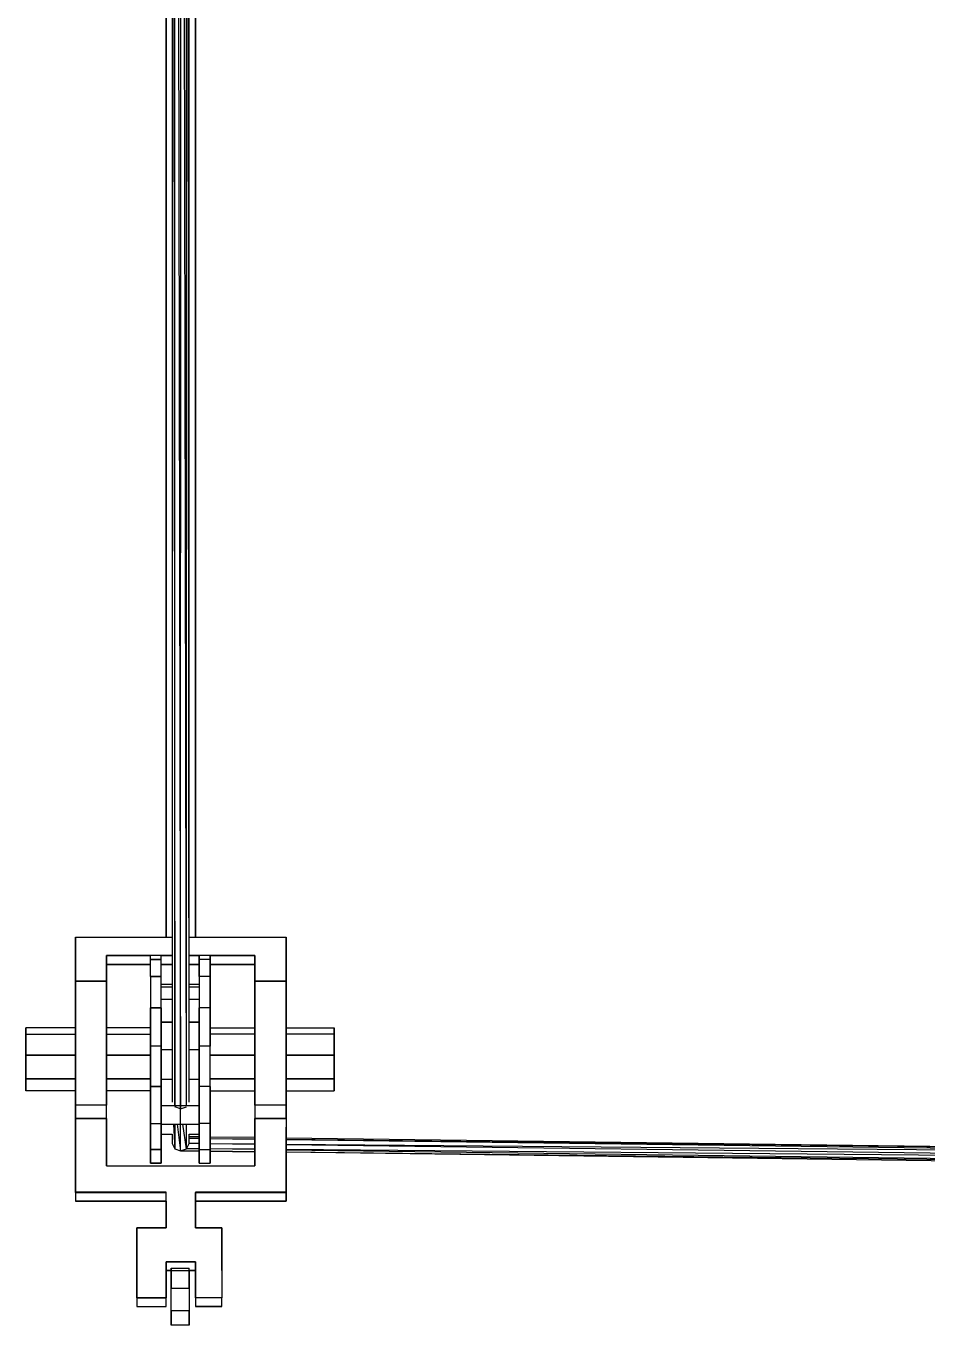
# Model space of a CAD drawing. Extents: x -32 to 51.8, y -51.6 to -5.5.
# Drawn here: x -0.911 to 0.298, y -27.932 to -26.19 of the extents above; entities that cross this region are included whole.
import ezdxf

# ---------------------------------------------------------------- set-up
doc = ezdxf.new("R2010")
doc.units = 0
doc.header["$MEASUREMENT"] = 0
doc.layers.get('0').update_dxf_attribs({"linetype": 'CONTINUOUS'})

msp = doc.modelspace()

# ---------------------------------------------------------------- linework, layer by layer
for p, q in [((-0.7231, -27.4123), (-0.7231, -24.4487)), ((-0.7231, -24.4487), (-0.7231, -27.4123)), ((-0.7147, -24.4487), (-0.7147, -27.6333)), ((-0.7139, -24.4487), (-0.7114, -27.638)), ((-0.7114, -27.638), (-0.7114, -24.4487)), ((-0.7096, -24.4487), (-0.7035, -27.6422)), ((-0.7035, -27.6422), (-0.7034, -24.4487)), ((-0.6955, -27.638), (-0.7016, -24.4487)), ((-0.6955, -27.638), (-0.6955, -24.4487)), ((-0.6922, -27.6333), (-0.6947, -24.4487)), ((-0.6922, -27.6333), (-0.6922, -24.4487)), ((-0.6836, -24.4487), (-0.6836, -27.4123)), ((-0.6836, -24.4487), (-0.6836, -27.4123)), ((-0.6836, -27.4123), (-0.6836, -24.4487)), ((-0.8448, -27.4369), (-0.8448, -27.4123)), ((-0.8448, -27.4123), (-0.8029, -27.4123)), ((-0.8448, -27.4127), (-0.8448, -27.4487)), ((-0.8448, -27.4487), (-0.8448, -27.4129)), ((-0.8448, -27.4129), (-0.8448, -27.4369)), ((-0.8029, -27.4123), (-0.7231, -27.4123)), ((-0.7231, -27.4123), (-0.7147, -27.4123)), ((-0.6922, -27.4123), (-0.6836, -27.4123)), ((-0.6836, -27.4123), (-0.6038, -27.4123)), ((-0.6038, -27.4123), (-0.562, -27.4123)), ((-0.562, -27.4123), (-0.562, -27.4369)), ((-0.562, -27.4487), (-0.562, -27.4127)), ((-0.8448, -27.4711), (-0.8448, -27.4369)), ((-0.8448, -27.4369), (-0.8448, -27.4891)), ((-0.8448, -27.4487), (-0.8448, -27.4711)), ((-0.8448, -27.5009), (-0.8448, -27.4487)), ((-0.8029, -27.4369), (-0.8029, -27.4711)), ((-0.744, -27.4369), (-0.8029, -27.4369)), ((-0.8029, -27.4711), (-0.8029, -27.4369)), ((-0.8029, -27.4369), (-0.744, -27.4369)), ((-0.8029, -27.4487), (-0.744, -27.4487)), ((-0.744, -27.4487), (-0.8029, -27.4487)), ((-0.7296, -27.4368), (-0.744, -27.4368)), ((-0.744, -27.442), (-0.744, -27.4368)), ((-0.7296, -27.442), (-0.744, -27.442)), ((-0.744, -27.465), (-0.744, -27.442)), ((-0.744, -27.442), (-0.7296, -27.442)), ((-0.7296, -27.442), (-0.7296, -27.4368)), ((-0.7231, -27.4369), (-0.7296, -27.4369)), ((-0.7296, -27.4369), (-0.7231, -27.4369)), ((-0.7296, -27.442), (-0.7296, -27.442)), ((-0.7296, -27.465), (-0.7296, -27.442)), ((-0.7296, -27.4487), (-0.7231, -27.4487)), ((-0.7231, -27.4487), (-0.7296, -27.4487)), ((-0.7147, -27.4369), (-0.7231, -27.4369)), ((-0.7231, -27.4369), (-0.7147, -27.4369)), ((-0.7231, -27.4487), (-0.7147, -27.4487)), ((-0.7147, -27.4487), (-0.7231, -27.4487)), ((-0.6836, -27.4369), (-0.6922, -27.4369)), ((-0.6922, -27.4369), (-0.6836, -27.4369)), ((-0.6922, -27.4487), (-0.6836, -27.4487)), ((-0.6836, -27.4487), (-0.6922, -27.4487)), ((-0.6785, -27.4369), (-0.6836, -27.4369)), ((-0.6836, -27.4369), (-0.6785, -27.4369)), ((-0.6836, -27.4487), (-0.6785, -27.4487)), ((-0.6785, -27.4487), (-0.6836, -27.4487)), ((-0.664, -27.4368), (-0.6785, -27.4368)), ((-0.6785, -27.442), (-0.6785, -27.4368)), ((-0.6785, -27.4368), (-0.6785, -27.442)), ((-0.664, -27.442), (-0.6785, -27.442)), ((-0.6785, -27.465), (-0.6785, -27.442)), ((-0.6785, -27.442), (-0.6785, -27.465)), ((-0.664, -27.4368), (-0.664, -27.442)), ((-0.664, -27.442), (-0.664, -27.4368)), ((-0.6038, -27.4369), (-0.664, -27.4369)), ((-0.664, -27.4369), (-0.6038, -27.4369)), ((-0.664, -27.442), (-0.664, -27.465)), ((-0.664, -27.465), (-0.664, -27.442)), ((-0.664, -27.4487), (-0.6038, -27.4487)), ((-0.6038, -27.4487), (-0.664, -27.4487)), ((-0.6038, -27.4711), (-0.6038, -27.4369)), ((-0.6038, -27.4487), (-0.6038, -27.4369)), ((-0.6038, -27.4369), (-0.6038, -27.4891)), ((-0.6038, -27.5009), (-0.6038, -27.4487)), ((-0.562, -27.4369), (-0.562, -27.4711)), ((-0.562, -27.4711), (-0.562, -27.4369)), ((-0.744, -27.465), (-0.744, -27.5071)), ((-0.7296, -27.465), (-0.744, -27.465)), ((-0.744, -27.465), (-0.7296, -27.465)), ((-0.7296, -27.5071), (-0.7296, -27.465)), ((-0.664, -27.465), (-0.6785, -27.465)), ((-0.6785, -27.465), (-0.6785, -27.5071)), ((-0.664, -27.465), (-0.664, -27.5071)), ((-0.664, -27.5071), (-0.664, -27.465)), ((-0.8029, -27.4711), (-0.8448, -27.4711)), ((-0.8448, -27.4711), (-0.8448, -27.4711)), ((-0.8448, -27.4891), (-0.8448, -27.4711)), ((-0.8448, -27.4711), (-0.8448, -27.5155)), ((-0.8448, -27.5155), (-0.8448, -27.4711)), ((-0.8448, -27.4711), (-0.8029, -27.4711)), ((-0.8029, -27.4891), (-0.8029, -27.4711)), ((-0.8029, -27.4711), (-0.8029, -27.5155)), ((-0.8029, -27.5155), (-0.8029, -27.4711)), ((-0.7147, -27.4756), (-0.7296, -27.4756)), ((-0.7147, -27.4793), (-0.7296, -27.4793)), ((-0.6785, -27.4756), (-0.6922, -27.4756)), ((-0.6785, -27.4793), (-0.6922, -27.4793)), ((-0.6038, -27.4891), (-0.6038, -27.4711)), ((-0.6038, -27.4711), (-0.6038, -27.5155)), ((-0.6038, -27.5155), (-0.6038, -27.4711)), ((-0.6038, -27.4711), (-0.562, -27.4711)), ((-0.562, -27.4711), (-0.6038, -27.4711)), ((-0.562, -27.4711), (-0.562, -27.5155)), ((-0.562, -27.5155), (-0.562, -27.4711)), ((-0.8448, -27.5009), (-0.8448, -27.5155)), ((-0.8448, -27.5177), (-0.8448, -27.5009)), ((-0.8029, -27.5009), (-0.8029, -27.4891)), ((-0.8029, -27.4891), (-0.8029, -27.4891)), ((-0.8029, -27.5009), (-0.8029, -27.5009)), ((-0.8029, -27.5155), (-0.8029, -27.5009)), ((-0.744, -27.4902), (-0.744, -27.5337)), ((-0.7147, -27.4959), (-0.7296, -27.4959)), ((-0.6785, -27.4959), (-0.6922, -27.4959)), ((-0.6038, -27.5177), (-0.6038, -27.5009)), ((-0.6038, -27.5009), (-0.6038, -27.5155)), ((-0.8448, -27.5155), (-0.8448, -27.6375)), ((-0.8448, -27.6375), (-0.8448, -27.5155)), ((-0.8448, -27.5337), (-0.8448, -27.5177)), ((-0.8448, -27.5177), (-0.8448, -27.5337)), ((-0.8029, -27.5155), (-0.8029, -27.6375)), ((-0.8029, -27.6375), (-0.8029, -27.5155)), ((-0.8029, -27.5337), (-0.8029, -27.5177)), ((-0.744, -27.5071), (-0.744, -27.5583)), ((-0.7296, -27.5071), (-0.744, -27.5071)), ((-0.744, -27.5583), (-0.744, -27.5071)), ((-0.744, -27.5071), (-0.7296, -27.5071)), ((-0.7296, -27.5583), (-0.7296, -27.5071)), ((-0.7296, -27.5071), (-0.7296, -27.5263)), ((-0.7296, -27.5071), (-0.7296, -27.5583)), ((-0.6785, -27.5071), (-0.6785, -27.5583)), ((-0.664, -27.5071), (-0.6785, -27.5071)), ((-0.6785, -27.5583), (-0.6785, -27.5071)), ((-0.664, -27.5337), (-0.664, -27.5071)), ((-0.664, -27.5071), (-0.664, -27.5583)), ((-0.664, -27.5583), (-0.664, -27.5071)), ((-0.6038, -27.5155), (-0.6038, -27.6375)), ((-0.6038, -27.6375), (-0.6038, -27.5155)), ((-0.6038, -27.5337), (-0.6038, -27.5177)), ((-0.562, -27.5155), (-0.562, -27.6375)), ((-0.562, -27.6375), (-0.562, -27.5155)), ((-0.9111, -27.5499), (-0.9111, -27.5337)), ((-0.9111, -27.5337), (-0.9111, -27.5423)), ((-0.9111, -27.5423), (-0.9111, -27.5337)), ((-0.8448, -27.5337), (-0.9111, -27.5337)), ((-0.744, -27.5337), (-0.8029, -27.5337)), ((-0.7296, -27.5263), (-0.7296, -27.5632)), ((-0.7147, -27.5263), (-0.7296, -27.5263)), ((-0.7296, -27.5263), (-0.7296, -27.5263)), ((-0.7296, -27.5263), (-0.7147, -27.5263)), ((-0.6785, -27.5263), (-0.6922, -27.5263)), ((-0.6922, -27.5263), (-0.6785, -27.5263)), ((-0.664, -27.5337), (-0.6038, -27.5337)), ((-0.664, -27.5423), (-0.664, -27.5337)), ((-0.562, -27.5337), (-0.4974, -27.5337)), ((-0.4974, -27.5423), (-0.4974, -27.5337)), ((-0.4974, -27.5337), (-0.4974, -27.5423)), ((-0.9111, -27.5423), (-0.9111, -27.5706)), ((-0.9111, -27.5423), (-0.8448, -27.5423)), ((-0.9111, -27.5706), (-0.9111, -27.5423)), ((-0.9111, -27.5815), (-0.9111, -27.5499)), ((-0.8029, -27.5423), (-0.744, -27.5423)), ((-0.664, -27.5396), (-0.664, -27.5396)), ((-0.6038, -27.5423), (-0.664, -27.5423)), ((-0.664, -27.5706), (-0.664, -27.5423)), ((-0.664, -27.5938), (-0.664, -27.5499)), ((-0.4974, -27.5423), (-0.562, -27.5423)), ((-0.4974, -27.5706), (-0.4974, -27.5423)), ((-0.4974, -27.5499), (-0.4974, -27.5423)), ((-0.4974, -27.5423), (-0.4974, -27.5706)), ((-0.4974, -27.5815), (-0.4974, -27.5499)), ((-0.9111, -27.5706), (-0.9111, -27.6022)), ((-0.8448, -27.5706), (-0.9111, -27.5706)), ((-0.9111, -27.6022), (-0.9111, -27.5706)), ((-0.9111, -27.5706), (-0.8448, -27.5706)), ((-0.744, -27.5706), (-0.8029, -27.5706)), ((-0.8029, -27.5706), (-0.744, -27.5706)), ((-0.744, -27.5583), (-0.744, -27.6125)), ((-0.744, -27.6125), (-0.744, -27.5583)), ((-0.7296, -27.5583), (-0.744, -27.5583)), ((-0.7296, -27.6125), (-0.7296, -27.5583)), ((-0.7147, -27.5632), (-0.7296, -27.5632)), ((-0.7296, -27.5632), (-0.7296, -27.6024)), ((-0.6785, -27.5632), (-0.6922, -27.5632)), ((-0.6785, -27.5583), (-0.6785, -27.6125)), ((-0.664, -27.5583), (-0.6785, -27.5583)), ((-0.6785, -27.6125), (-0.6785, -27.5583)), ((-0.6785, -27.5632), (-0.6785, -27.6024)), ((-0.664, -27.6125), (-0.664, -27.5583)), ((-0.6038, -27.5706), (-0.664, -27.5706)), ((-0.664, -27.6022), (-0.664, -27.5706)), ((-0.664, -27.5706), (-0.6038, -27.5706)), ((-0.4974, -27.5706), (-0.562, -27.5706)), ((-0.562, -27.5706), (-0.4974, -27.5706)), ((-0.4974, -27.6022), (-0.4974, -27.5706)), ((-0.4974, -27.5706), (-0.4974, -27.6022)), ((-0.9111, -27.6022), (-0.9111, -27.5815)), ((-0.9111, -27.6184), (-0.9111, -27.6022)), ((-0.9111, -27.6022), (-0.8448, -27.6022)), ((-0.9111, -27.6022), (-0.9111, -27.6184)), ((-0.8448, -27.6022), (-0.9111, -27.6022)), ((-0.8029, -27.6022), (-0.744, -27.6022)), ((-0.744, -27.6022), (-0.8029, -27.6022)), ((-0.7296, -27.6024), (-0.7147, -27.6024)), ((-0.7296, -27.6024), (-0.7296, -27.638)), ((-0.6922, -27.6024), (-0.6785, -27.6024)), ((-0.664, -27.6022), (-0.6038, -27.6022)), ((-0.6038, -27.6022), (-0.664, -27.6022)), ((-0.562, -27.6022), (-0.4974, -27.6022)), ((-0.4974, -27.6022), (-0.562, -27.6022)), ((-0.4974, -27.6184), (-0.4974, -27.6022)), ((-0.4974, -27.6022), (-0.4974, -27.6184)), ((-0.8448, -27.6184), (-0.9111, -27.6184)), ((-0.9111, -27.6184), (-0.9111, -27.6184)), ((-0.8448, -27.684), (-0.8448, -27.6184)), ((-0.8448, -27.6184), (-0.8448, -27.684)), ((-0.744, -27.6184), (-0.8029, -27.6184)), ((-0.8029, -27.6553), (-0.8029, -27.6184)), ((-0.744, -27.6619), (-0.744, -27.6125)), ((-0.744, -27.6125), (-0.744, -27.6125)), ((-0.744, -27.6125), (-0.7296, -27.6125)), ((-0.744, -27.6125), (-0.744, -27.6619)), ((-0.7296, -27.6125), (-0.744, -27.6125)), ((-0.7296, -27.638), (-0.7296, -27.6125)), ((-0.7296, -27.6619), (-0.7296, -27.6125)), ((-0.6785, -27.6125), (-0.6785, -27.6619)), ((-0.664, -27.6125), (-0.6785, -27.6125)), ((-0.6785, -27.6619), (-0.6785, -27.6125)), ((-0.664, -27.6619), (-0.664, -27.6125)), ((-0.664, -27.6125), (-0.664, -27.6619)), ((-0.664, -27.6184), (-0.6038, -27.6184)), ((-0.664, -27.6451), (-0.664, -27.6184)), ((-0.664, -27.6184), (-0.664, -27.6451)), ((-0.6038, -27.6375), (-0.6038, -27.6184)), ((-0.562, -27.6184), (-0.4974, -27.6184)), ((-0.4974, -27.6098), (-0.4974, -27.6184)), ((-0.8448, -27.6375), (-0.8448, -27.6554)), ((-0.8029, -27.6375), (-0.8448, -27.6375)), ((-0.8448, -27.6553), (-0.8448, -27.6375)), ((-0.8029, -27.6553), (-0.8029, -27.6375)), ((-0.7296, -27.6259), (-0.7296, -27.6516)), ((-0.7296, -27.6619), (-0.7296, -27.638)), ((-0.7296, -27.638), (-0.7035, -27.638)), ((-0.7296, -27.638), (-0.7296, -27.6631)), ((-0.7035, -27.6422), (-0.7114, -27.6396)), ((-0.7035, -27.638), (-0.6785, -27.638)), ((-0.7035, -27.6422), (-0.6955, -27.6396)), ((-0.6038, -27.6375), (-0.6038, -27.6553)), ((-0.562, -27.6375), (-0.6038, -27.6375)), ((-0.562, -27.6375), (-0.562, -27.6553)), ((-0.562, -27.6553), (-0.562, -27.6375)), ((-0.562, -27.6553), (-0.562, -27.6375)), ((-0.8448, -27.7188), (-0.8448, -27.6553)), ((-0.8448, -27.6553), (-0.8029, -27.6553)), ((-0.8448, -27.6554), (-0.8448, -27.7189)), ((-0.8029, -27.6554), (-0.8448, -27.6554)), ((-0.8029, -27.6553), (-0.8029, -27.7188)), ((-0.8029, -27.7189), (-0.8029, -27.6554)), ((-0.7035, -27.6986), (-0.7035, -27.6422)), ((-0.664, -27.6451), (-0.664, -27.6451)), ((-0.664, -27.6797), (-0.664, -27.6451)), ((-0.664, -27.6451), (-0.664, -27.6797)), ((-0.6038, -27.7188), (-0.6038, -27.6553)), ((-0.6038, -27.6553), (-0.562, -27.6553)), ((-0.6038, -27.6554), (-0.6038, -27.7189)), ((-0.562, -27.6554), (-0.6038, -27.6554)), ((-0.562, -27.6553), (-0.562, -27.7188)), ((-0.8448, -27.7188), (-0.8448, -27.6672)), ((-0.8448, -27.6672), (-0.8448, -27.684)), ((-0.8448, -27.684), (-0.8448, -27.6715)), ((-0.8029, -27.7188), (-0.8029, -27.6671)), ((-0.8029, -27.6672), (-0.8029, -27.7188)), ((-0.744, -27.6967), (-0.744, -27.6619)), ((-0.744, -27.6619), (-0.7296, -27.6619)), ((-0.744, -27.6619), (-0.744, -27.6967)), ((-0.7296, -27.6967), (-0.7296, -27.6619)), ((-0.7296, -27.6619), (-0.7296, -27.6967)), ((-0.7296, -27.6631), (-0.6785, -27.6631)), ((-0.7296, -27.6631), (-0.7296, -27.6765)), ((-0.7296, -27.6871), (-0.7296, -27.6765)), ((-0.7296, -27.6765), (-0.7147, -27.6765)), ((-0.7296, -27.6765), (-0.7296, -27.6871)), ((-0.7147, -27.6765), (-0.7147, -27.6889)), ((-0.7132, -27.6631), (-0.7114, -27.6958)), ((-0.7114, -27.6631), (-0.7114, -27.6958)), ((-0.7083, -27.6631), (-0.7035, -27.6986)), ((-0.6955, -27.6958), (-0.7004, -27.6631)), ((-0.6955, -27.6958), (-0.6955, -27.6631)), ((-0.6922, -27.6765), (-0.6785, -27.6765)), ((-0.6922, -27.6889), (-0.6922, -27.6765)), ((-0.6785, -27.6619), (-0.6785, -27.6967)), ((-0.664, -27.6619), (-0.6785, -27.6619)), ((-0.6785, -27.6967), (-0.6785, -27.6619)), ((-0.6785, -27.6631), (-0.6785, -27.6765)), ((-0.6785, -27.6716), (-0.6785, -27.6795)), ((-0.664, -27.6967), (-0.664, -27.6619)), ((-0.664, -27.6619), (-0.664, -27.6967)), ((-0.6038, -27.6671), (-0.6038, -27.7188)), ((-0.562, -27.7306), (-0.562, -27.6671)), ((-0.8448, -27.684), (-0.8448, -27.684)), ((-0.7296, -27.6871), (-0.7296, -27.7101)), ((-0.7147, -27.6889), (-0.7114, -27.6958)), ((-0.6955, -27.6958), (-0.6922, -27.6889)), ((-0.6922, -27.6794), (-0.6785, -27.6795)), ((-0.6785, -27.6823), (-0.6922, -27.6821)), ((-0.6785, -27.6823), (-0.6922, -27.6821)), ((-0.6785, -27.6891), (-0.6922, -27.6889)), ((-0.6785, -27.689), (-0.6922, -27.6889)), ((-0.664, -27.6797), (-0.6038, -27.6805)), ((-0.6038, -27.6831), (-0.664, -27.6824)), ((-0.6038, -27.6833), (-0.664, -27.6825)), ((-0.6038, -27.6897), (-0.664, -27.6892)), ((-0.6038, -27.6901), (-0.664, -27.6893)), ((-0.562, -27.6811), (0.8216, -27.699)), ((0.8216, -27.699), (-0.562, -27.6836)), ((0.8296, -27.7019), (-0.562, -27.6838)), ((0.8296, -27.7019), (-0.562, -27.69)), ((0.8329, -27.709), (-0.562, -27.6906)), ((-0.744, -27.7153), (-0.744, -27.6967)), ((-0.744, -27.6967), (-0.744, -27.6967)), ((-0.744, -27.6967), (-0.7296, -27.6967)), ((-0.7296, -27.6967), (-0.744, -27.6967)), ((-0.744, -27.6967), (-0.744, -27.7153)), ((-0.744, -27.7101), (-0.744, -27.7153)), ((-0.7296, -27.6967), (-0.7296, -27.7153)), ((-0.7296, -27.6967), (-0.7296, -27.6967)), ((-0.7296, -27.7153), (-0.7296, -27.6967)), ((-0.7296, -27.7101), (-0.7296, -27.7153)), ((-0.7114, -27.6958), (-0.7035, -27.6986)), ((-0.7035, -27.6986), (-0.6955, -27.6958)), ((-0.7035, -27.6986), (-0.6785, -27.6989)), ((-0.6785, -27.699), (-0.7035, -27.6986)), ((-0.6785, -27.696), (-0.6955, -27.6958)), ((-0.6785, -27.6959), (-0.6955, -27.6958)), ((-0.6785, -27.6967), (-0.6785, -27.7153)), ((-0.6785, -27.7153), (-0.6785, -27.6967)), ((-0.6785, -27.6967), (-0.664, -27.6967)), ((-0.6038, -27.6966), (-0.664, -27.6961)), ((-0.6038, -27.697), (-0.664, -27.6962)), ((-0.664, -27.6967), (-0.664, -27.7153)), ((-0.664, -27.7153), (-0.664, -27.6967)), ((-0.664, -27.6991), (-0.6038, -27.6998)), ((-0.664, -27.6992), (-0.664, -27.7101)), ((-0.6038, -27.7), (-0.664, -27.6992)), ((-0.664, -27.7153), (-0.664, -27.7101)), ((-0.664, -27.7101), (-0.664, -27.7153)), ((0.8329, -27.709), (-0.562, -27.697)), ((0.8296, -27.7161), (-0.562, -27.6976)), ((-0.562, -27.7002), (0.8296, -27.7161)), ((0.8216, -27.719), (-0.562, -27.7005)), ((-0.8448, -27.7543), (-0.8448, -27.7188)), ((-0.8448, -27.7189), (-0.8448, -27.7544)), ((-0.8029, -27.7188), (-0.7231, -27.7188)), ((-0.7296, -27.7153), (-0.744, -27.7153)), ((-0.744, -27.7153), (-0.744, -27.7153)), ((-0.744, -27.7153), (-0.7296, -27.7153)), ((-0.7231, -27.7188), (-0.6836, -27.7188)), ((-0.6836, -27.7188), (-0.6038, -27.7188)), ((-0.6785, -27.7153), (-0.664, -27.7153)), ((-0.562, -27.7188), (-0.562, -27.7543)), ((-0.562, -27.7544), (-0.562, -27.7189)), ((-0.8448, -27.7544), (-0.8448, -27.7543)), ((-0.8029, -27.7543), (-0.8448, -27.7543)), ((-0.8448, -27.7543), (-0.8448, -27.7544)), ((-0.8448, -27.7544), (-0.8448, -27.7662)), ((-0.8448, -27.7544), (-0.8029, -27.7544)), ((-0.7231, -27.7543), (-0.8029, -27.7543)), ((-0.8029, -27.7544), (-0.7231, -27.7544)), ((-0.7231, -27.802), (-0.7231, -27.7543)), ((-0.6038, -27.7543), (-0.6836, -27.7543)), ((-0.6836, -27.7543), (-0.6836, -27.802)), ((-0.6836, -27.7662), (-0.6836, -27.7544)), ((-0.6836, -27.7544), (-0.6038, -27.7544)), ((-0.6836, -27.802), (-0.6836, -27.7544)), ((-0.562, -27.7543), (-0.6038, -27.7543)), ((-0.6038, -27.7544), (-0.562, -27.7544)), ((-0.562, -27.7544), (-0.562, -27.7543)), ((-0.562, -27.7543), (-0.562, -27.7662)), ((-0.562, -27.7544), (-0.562, -27.7662)), ((-0.562, -27.7662), (-0.562, -27.7544)), ((-0.8448, -27.7661), (-0.8029, -27.7661)), ((-0.8029, -27.7662), (-0.8448, -27.7662)), ((-0.8029, -27.7661), (-0.7231, -27.7661)), ((-0.7231, -27.7662), (-0.8029, -27.7662)), ((-0.7231, -27.7661), (-0.7231, -27.802)), ((-0.6836, -27.802), (-0.6836, -27.7661)), ((-0.6836, -27.7661), (-0.6038, -27.7661)), ((-0.6038, -27.7662), (-0.6836, -27.7662)), ((-0.6038, -27.7661), (-0.562, -27.7661)), ((-0.562, -27.7662), (-0.6038, -27.7662)), ((-0.7624, -27.8475), (-0.7624, -27.802)), ((-0.7624, -27.802), (-0.7231, -27.802)), ((-0.7624, -27.8138), (-0.7624, -27.802)), ((-0.7624, -27.802), (-0.7624, -27.8475)), ((-0.7231, -27.802), (-0.7624, -27.802)), ((-0.7624, -27.802), (-0.7624, -27.8138)), ((-0.7624, -27.8138), (-0.7624, -27.8138)), ((-0.7624, -27.8138), (-0.7624, -27.8475)), ((-0.7624, -27.8475), (-0.7624, -27.8138)), ((-0.7624, -27.8138), (-0.7624, -27.8138)), ((-0.7231, -27.802), (-0.7231, -27.802)), ((-0.6836, -27.802), (-0.6483, -27.802)), ((-0.6483, -27.802), (-0.6836, -27.802)), ((-0.6483, -27.802), (-0.6483, -27.8475)), ((-0.6483, -27.8475), (-0.6483, -27.802)), ((-0.6483, -27.8138), (-0.6483, -27.802)), ((-0.6483, -27.8593), (-0.6483, -27.8138)), ((-0.6483, -27.8138), (-0.6483, -27.8138)), ((-0.6483, -27.8138), (-0.6483, -27.8138)), ((-0.7624, -27.8957), (-0.7624, -27.8475)), ((-0.7624, -27.8475), (-0.7624, -27.8957)), ((-0.6836, -27.8475), (-0.7231, -27.8475)), ((-0.7231, -27.8475), (-0.7231, -27.8957)), ((-0.7231, -27.8475), (-0.6836, -27.8475)), ((-0.7231, -27.8957), (-0.7231, -27.8475)), ((-0.6836, -27.8957), (-0.6836, -27.8475)), ((-0.6836, -27.8475), (-0.6836, -27.8475)), ((-0.6836, -27.8593), (-0.6836, -27.8475)), ((-0.6836, -27.8475), (-0.6836, -27.8957)), ((-0.6483, -27.8475), (-0.6483, -27.8957)), ((-0.6483, -27.8475), (-0.6483, -27.8593)), ((-0.7164, -27.8593), (-0.7231, -27.8593)), ((-0.7231, -27.8593), (-0.7164, -27.8593)), ((-0.7164, -27.8559), (-0.6922, -27.8559)), ((-0.7164, -27.8593), (-0.7164, -27.8559)), ((-0.7164, -27.8749), (-0.7164, -27.8559)), ((-0.7164, -27.8559), (-0.7164, -27.8593)), ((-0.7164, -27.8593), (-0.6922, -27.8593)), ((-0.7164, -27.8593), (-0.7164, -27.883)), ((-0.7164, -27.883), (-0.7164, -27.8593)), ((-0.7164, -27.8593), (-0.7164, -27.8749)), ((-0.6922, -27.8593), (-0.6922, -27.8559)), ((-0.6922, -27.8559), (-0.6922, -27.8559)), ((-0.6836, -27.8593), (-0.6922, -27.8593)), ((-0.6922, -27.8593), (-0.6836, -27.8593)), ((-0.6922, -27.883), (-0.6922, -27.8593)), ((-0.6922, -27.8593), (-0.6922, -27.8593)), ((-0.6922, -27.8593), (-0.6922, -27.883)), ((-0.6836, -27.8593), (-0.6836, -27.8593)), ((-0.6836, -27.8957), (-0.6836, -27.8593)), ((-0.7164, -27.883), (-0.7164, -27.8749)), ((-0.7164, -27.9132), (-0.7164, -27.883)), ((-0.7164, -27.883), (-0.6922, -27.883)), ((-0.6922, -27.883), (-0.6922, -27.9132)), ((-0.7231, -27.8957), (-0.7624, -27.8957)), ((-0.7624, -27.8957), (-0.7624, -27.9074)), ((-0.7624, -27.8957), (-0.7231, -27.8957)), ((-0.7231, -27.9074), (-0.7231, -27.8957)), ((-0.6483, -27.8957), (-0.6836, -27.8957)), ((-0.6836, -27.8957), (-0.6836, -27.9074)), ((-0.6483, -27.9074), (-0.6483, -27.8957)), ((-0.7624, -27.9074), (-0.7231, -27.9074)), ((-0.7164, -27.9132), (-0.7164, -27.9322)), ((-0.6922, -27.9132), (-0.7164, -27.9132)), ((-0.7164, -27.9322), (-0.7164, -27.9132)), ((-0.6922, -27.9132), (-0.6922, -27.9289)), ((-0.6922, -27.9322), (-0.6922, -27.9132)), ((-0.6922, -27.9132), (-0.6922, -27.9322)), ((-0.6836, -27.9074), (-0.6483, -27.9074)), ((-0.6483, -27.9074), (-0.6836, -27.9074)), ((-0.7164, -27.9322), (-0.7164, -27.9289)), ((-0.7164, -27.9289), (-0.7164, -27.9289)), ((-0.7164, -27.9322), (-0.7164, -27.9322)), ((-0.6922, -27.9322), (-0.7164, -27.9322)), ((-0.6922, -27.9289), (-0.6922, -27.9322))]:
    msp.add_line(p, q)

doc.saveas('drawing.dxf')
